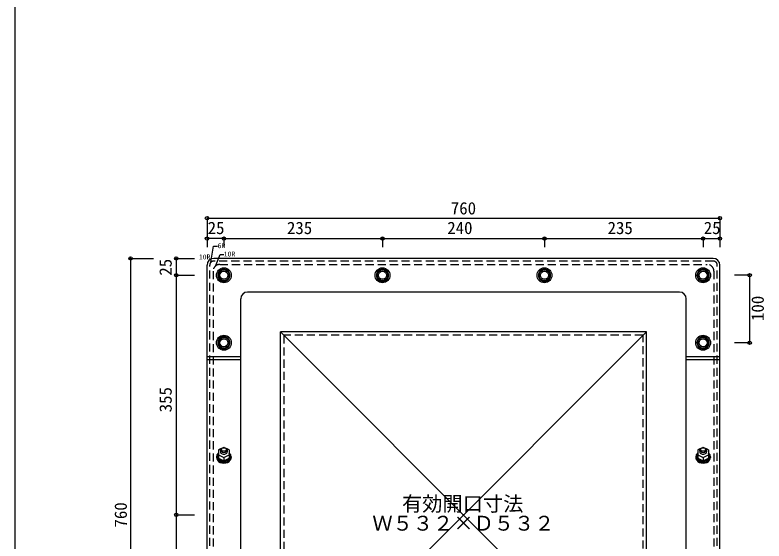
# Model space of a CAD drawing. Units: millimetres at full size, sheet at 1:10. Extents: x -10475 to 9199, y -10092 to 10143.
# Drawn here: x -6012 to -4902, y -5159 to -4380 of the extents above; entities that cross this region are included whole.
import ezdxf
from ezdxf.enums import TextEntityAlignment as Align

# ---------------------------------------------------------------- set-up
doc = ezdxf.new("R2010")
doc.units = ezdxf.units.MM
doc.header["$LTSCALE"] = 10
doc.header["$PDMODE"] = 32
doc.header["$PDSIZE"] = 5
doc.linetypes.add('DASHED1', pattern=[1.8, 1.2, -0.6])
for name, color, linetype in [('0-0_FRP', 7, 'Continuous'), ('0-3_開口寸法', 2, 'DASHED1'), ('0-8_FRP寸法', 3, 'Continuous'), ('0-F_図面枠', 7, 'Continuous')]:
    doc.layers.add(name, color=color, linetype=linetype)
doc.styles.add('ＭＳ ゴシック', font='')
doc.styles.get('ＭＳ ゴシック').set_extended_font_data('MS Gothic')

msp = doc.modelspace()

# ---------------------------------------------------------------- linework, layer by layer
at = {"layer": '0-0_FRP', "color": 4}
for p, q in [((-4977.02, -4740.5), (-5717.02, -4740.5)), ((-5727.02, -5490.5), (-5727.02, -4750.5)), ((-4967.02, -5490.5), (-4967.02, -4750.5)), ((-5698.49, -4772.7), (-5698.04, -4773.63)), ((-5697.84, -4772.32), (-5697.38, -4773.27)), ((-5697.65, -4772.21), (-5697.11, -4773.1)), ((-5463.49, -4772.7), (-5463.04, -4773.63)), ((-5462.84, -4772.32), (-5462.38, -4773.27)), ((-5462.65, -4772.21), (-5462.11, -4773.1)), ((-5223.49, -4772.7), (-5223.04, -4773.63)), ((-5222.84, -4772.32), (-5222.38, -4773.27)), ((-5222.65, -4772.21), (-5222.11, -4773.1)), ((-4988.49, -4772.7), (-4988.04, -4773.63)), ((-4987.84, -4772.32), (-4987.38, -4773.27)), ((-4987.65, -4772.21), (-4987.11, -4773.1)), ((-5027.02, -4790.5), (-5667.02, -4790.5)), ((-5677.02, -5440.5), (-5677.02, -4800.5)), ((-5017.02, -5440.5), (-5017.02, -4800.5)), ((-5076.02, -4849.5), (-5618.02, -4849.5)), ((-5618.02, -5391.5), (-5618.02, -4849.5)), ((-5076.02, -4849.5), (-5618.02, -5391.5)), ((-5618.02, -4849.5), (-5076.02, -5391.5)), ((-5076.02, -5391.5), (-5076.02, -4849.5)), ((-5698.49, -4872.7), (-5698.04, -4873.63)), ((-5697.84, -4872.32), (-5697.38, -4873.27)), ((-5697.65, -4872.21), (-5697.11, -4873.1)), ((-4988.49, -4872.7), (-4988.04, -4873.63)), ((-4987.84, -4872.32), (-4987.38, -4873.27)), ((-4987.65, -4872.21), (-4987.11, -4873.1)), ((-5727.02, -4885.88), (-5677.02, -4885.88)), ((-5727.02, -4890.45), (-5677.02, -4890.45)), ((-5017.02, -4885.88), (-4967.02, -4885.88)), ((-5017.02, -4890.45), (-4967.02, -4890.45)), ((-5711.07, -5032.84), (-5711.07, -5034.46)), ((-5692.97, -5032.84), (-5692.97, -5034.46)), ((-5001.07, -5032.84), (-5001.07, -5034.46)), ((-4982.97, -5032.84), (-4982.97, -5034.46)), ((-5698.28, -5039.22), (-5698.73, -5038.78)), ((-5698.28, -5039.22), (-5698.43, -5040.89)), ((-5697.52, -5040.54), (-5698.35, -5039.96)), ((-5697.34, -5038.84), (-5697.84, -5038.36)), ((-5697.34, -5038.84), (-5697.52, -5040.54)), ((-4988.28, -5039.22), (-4988.73, -5038.78)), ((-4988.28, -5039.22), (-4988.43, -5040.89)), ((-4987.52, -5040.54), (-4988.35, -5039.96)), ((-4987.34, -5038.84), (-4987.84, -5038.36)), ((-4987.34, -5038.84), (-4987.52, -5040.54)), ((-5346.7, -5120.18), (-5348.19, -5121.66))]:
    msp.add_line(p, q, dxfattribs=at)
at = {"layer": '0-0_FRP', "linetype": 'DASHED1'}
for p, q in [((-4977.02, -4744.5), (-5717.02, -4744.5)), ((-5708.02, -4749.5), (-4986.02, -4749.5)), ((-5723.02, -5490.5), (-5723.02, -4750.5)), ((-5718.02, -4759.5), (-5718.02, -5481.5)), ((-4976.02, -4759.5), (-4976.02, -5481.5)), ((-4971.02, -5490.5), (-4971.02, -4750.5))]:
    msp.add_line(p, q, dxfattribs=at)
at = {"layer": '0-0_FRP'}
for p, q in [((-5707.02, -5024.67), (-5707.02, -5027.01)), ((-5694.02, -5024.19), (-5698.15, -5022.26)), ((-5697.02, -5024.67), (-5697.02, -5027.01)), ((-5694.02, -5024.19), (-5694.02, -5036.58)), ((-4997.02, -5024.67), (-4997.02, -5027.01)), ((-4984.02, -5024.19), (-4988.15, -5022.26)), ((-4987.02, -5024.67), (-4987.02, -5027.01)), ((-4984.02, -5024.19), (-4984.02, -5036.58)), ((-5702.02, -5035.4), (-5702.02, -5040.31)), ((-5702.02, -5040.31), (-5694.02, -5036.58)), ((-4992.02, -5035.4), (-4992.02, -5040.31)), ((-4992.02, -5040.31), (-4984.02, -5036.58))]:
    msp.add_line(p, q, dxfattribs=at)
at = {"layer": '0-0_FRP', "color": 3}
for p, q in [((-5713.02, -5034.46), (-5713.02, -5035.5)), ((-5691.02, -5034.46), (-5691.02, -5035.5)), ((-5003.02, -5034.46), (-5003.02, -5035.5)), ((-4981.02, -5034.46), (-4981.02, -5035.5))]:
    msp.add_line(p, q, dxfattribs=at)
at = {"layer": '0-0_FRP'}
for points in [[(-5710.02, -4760.88), (-5710.02, -4770.12), (-5702.02, -4774.74), (-5694.02, -4770.12), (-5694.02, -4760.88), (-5702.02, -4756.26)], [(-5475.02, -4760.88), (-5475.02, -4770.12), (-5467.02, -4774.74), (-5459.02, -4770.12), (-5459.02, -4760.88), (-5467.02, -4756.26)], [(-5235.02, -4760.88), (-5235.02, -4770.12), (-5227.02, -4774.74), (-5219.02, -4770.12), (-5219.02, -4760.88), (-5227.02, -4756.26)], [(-5000.02, -4760.88), (-5000.02, -4770.12), (-4992.02, -4774.74), (-4984.02, -4770.12), (-4984.02, -4760.88), (-4992.02, -4756.26)], [(-5710.02, -4860.88), (-5710.02, -4870.12), (-5702.02, -4874.74), (-5694.02, -4870.12), (-5694.02, -4860.88), (-5702.02, -4856.26)], [(-5000.02, -4860.88), (-5000.02, -4870.12), (-4992.02, -4874.74), (-4984.02, -4870.12), (-4984.02, -4860.88), (-4992.02, -4856.26)]]:
    msp.add_lwpolyline(points, close=True, dxfattribs=at)
for points in [[(-5705.9, -5022.26), (-5710.02, -5024.19), (-5710.02, -5036.58), (-5702.02, -5040.31)], [(-5700.96, -5020.95), (-5702.02, -5020.45), (-5703.08, -5020.95)], [(-4995.9, -5022.26), (-5000.02, -5024.19), (-5000.02, -5036.58), (-4992.02, -5040.31)], [(-4990.96, -5020.95), (-4992.02, -5020.45), (-4993.08, -5020.95)], [(-5710.02, -5031.66), (-5702.02, -5035.4), (-5694.02, -5031.66)], [(-5000.02, -5031.66), (-4992.02, -5035.4), (-4984.02, -5031.66)]]:
    msp.add_lwpolyline(points, dxfattribs=at)
at = {"layer": '0-0_FRP', "color": 3}
for centre in [(-5702.02, -4765.5), (-5467.02, -4765.5), (-5227.02, -4765.5), (-4992.02, -4765.5), (-5702.02, -4865.5), (-4992.02, -4865.5)]:
    msp.add_circle(centre, 11, dxfattribs=at)
at = {"layer": '0-0_FRP'}
for centre, radius in [((-5702.02, -4765.5), 8), ((-5702.02, -4765.5), 6), ((-5467.02, -4765.5), 8), ((-5467.02, -4765.5), 6), ((-5227.02, -4765.5), 8), ((-5227.02, -4765.5), 6), ((-4992.02, -4765.5), 8), ((-4992.02, -4765.5), 6), ((-5702.02, -4865.5), 8), ((-5702.02, -4865.5), 6), ((-4992.02, -4865.5), 8), ((-4992.02, -4865.5), 6)]:
    msp.add_circle(centre, radius, dxfattribs=at)
at = {"layer": '0-0_FRP', "color": 4}
for centre, radius, start, end in [((-5717.02, -4750.5), 10, 90, 180), ((-4977.02, -4750.5), 10, 0, 90), ((-5702.02, -4765.5), 9.05, 92.126, 147.874), ((-5702.02, -4765.5), 9.05, 32.126, 87.874), ((-5467.02, -4765.5), 9.05, 92.126, 147.874), ((-5467.02, -4765.5), 9.05, 32.126, 87.874), ((-5227.02, -4765.5), 9.05, 92.126, 147.874), ((-5227.02, -4765.5), 9.05, 32.126, 87.874), ((-4992.02, -4765.5), 9.05, 92.126, 147.874), ((-4992.02, -4765.5), 9.05, 32.126, 87.874), ((-5702.02, -4765.5), 9.05, 152.126, 207.874), ((-5702.02, -4765.5), 9.05, 212.126, 267.874), ((-5702.02, -4765.5), 9.05, 300.86525, 327.874), ((-5702.02, -4765.5), 9.05, 332.126, 27.874), ((-5467.02, -4765.5), 9.05, 152.126, 207.874), ((-5467.02, -4765.5), 9.05, 212.126, 267.874), ((-5467.02, -4765.5), 9.05, 300.86525, 327.874), ((-5467.02, -4765.5), 9.05, 332.126, 27.874), ((-5227.02, -4765.5), 9.05, 152.126, 207.874), ((-5227.02, -4765.5), 9.05, 212.126, 267.874), ((-5227.02, -4765.5), 9.05, 300.86525, 327.874), ((-5227.02, -4765.5), 9.05, 332.126, 27.874), ((-4992.02, -4765.5), 9.05, 152.126, 207.874), ((-4992.02, -4765.5), 9.05, 212.126, 267.874), ((-4992.02, -4765.5), 9.05, 300.86525, 327.874), ((-4992.02, -4765.5), 9.05, 332.126, 27.874), ((-5702.02, -4765.5), 9.05, 272.126, 296.08378), ((-5467.02, -4765.5), 9.05, 272.126, 296.08378), ((-5227.02, -4765.5), 9.05, 272.126, 296.08378), ((-4992.02, -4765.5), 9.05, 272.126, 296.08378), ((-5667.02, -4800.5), 10, 90, 180), ((-5027.02, -4800.5), 10, 0, 90), ((-5702.02, -4865.5), 9.05, 92.126, 147.874), ((-5702.02, -4865.5), 9.05, 32.126, 87.874), ((-4992.02, -4865.5), 9.05, 92.126, 147.874), ((-4992.02, -4865.5), 9.05, 32.126, 87.874), ((-5702.02, -4865.5), 9.05, 152.126, 207.874), ((-5702.02, -4865.5), 9.05, 212.126, 267.874), ((-5702.02, -4865.5), 9.05, 300.86525, 327.874), ((-5702.02, -4865.5), 9.05, 332.126, 27.874), ((-4992.02, -4865.5), 9.05, 152.126, 207.874), ((-4992.02, -4865.5), 9.05, 212.126, 267.874), ((-4992.02, -4865.5), 9.05, 300.86525, 327.874), ((-4992.02, -4865.5), 9.05, 332.126, 27.874), ((-5702.02, -4865.5), 9.05, 272.126, 296.08378), ((-4992.02, -4865.5), 9.05, 272.126, 296.08378)]:
    msp.add_arc(centre, radius, start, end, dxfattribs=at)
at = {"layer": '0-0_FRP', "linetype": 'DASHED1'}
for centre, radius, start, end in [((-5717.02, -4750.5), 6, 90, 180), ((-5708.02, -4759.5), 10, 90, 180), ((-4986.02, -4759.5), 10, 0, 90), ((-4977.02, -4750.5), 6, 0, 90)]:
    msp.add_arc(centre, radius, start, end, dxfattribs=at)
at = {"layer": '0-0_FRP'}
for centre, major_axis in [((-5702.02, -5024.67), (-5, 0)), ((-5702.02, -5023.7), (-3.5, 0)), ((-4992.02, -5024.67), (-5, 0)), ((-4992.02, -5023.7), (-3.5, 0))]:
    msp.add_ellipse(centre, major_axis=major_axis, ratio=0.761243, dxfattribs=at)
for centre in [(-5702.02, -5027.01), (-4992.02, -5027.01)]:
    msp.add_ellipse(centre, major_axis=(-5, 0), ratio=0.761243, start_param=6.2828527, end_param=9.4251105, dxfattribs=at)
at = {"layer": '0-0_FRP', "color": 3}
for centre, start_param, end_param in [((-5702.02, -5034.46), 5.5267289, 10.1812343), ((-5702.02, -5035.5), 6.2831853, 9.424778), ((-4992.02, -5034.46), 5.5267289, 10.1812343), ((-4992.02, -5035.5), 6.2831853, 9.424778)]:
    msp.add_ellipse(centre, major_axis=(-11, 0), ratio=0.761243, start_param=start_param, end_param=end_param, dxfattribs=at)
at = {"layer": '0-0_FRP', "color": 4}
for centre, start_param, end_param in [((-5702.02, -5032.84), 5.7966923, 6.7696783), ((-5702.02, -5034.46), 6.2831853, 8.2623156), ((-5702.02, -5032.84), 0.6086833, 1.4470315), ((-5702.02, -5034.46), 2.0916461, 3.1415927), ((-5702.02, -5032.84), 2.1143184, 2.5329093), ((-5702.02, -5032.84), 2.6550996, 3.6280857), ((-4992.02, -5032.84), 5.7966923, 6.7696783), ((-4992.02, -5034.46), 6.2831853, 8.2623156), ((-4992.02, -5032.84), 0.6086833, 1.4470315), ((-4992.02, -5034.46), 2.0916461, 3.1415927), ((-4992.02, -5032.84), 2.1143184, 2.5329093), ((-4992.02, -5032.84), 2.6550996, 3.6280857), ((-5702.02, -5032.84), 1.6945612, 1.9968055), ((-4992.02, -5032.84), 1.6945612, 1.9968055)]:
    msp.add_ellipse(centre, major_axis=(-9.05, 0), ratio=0.773861, start_param=start_param, end_param=end_param, dxfattribs=at)
at = {"layer": '0-3_開口寸法', "color": 3}
msp.add_lwpolyline([(-5613.02, -5386.5), (-5081.02, -5386.5), (-5081.02, -4854.5), (-5613.02, -4854.5)], close=True, dxfattribs=at)
at = {"layer": '0-8_FRP寸法'}
for p, q in [((-5727.02, -4680.87), (-5727.02, -4722.83)), ((-4967.02, -4680.87), (-4967.02, -4722.83)), ((-5727.02, -4711.09), (-5727.02, -4723.92)), ((-5702.02, -4711.09), (-5702.02, -4723.92)), ((-5467.02, -4711.09), (-5467.02, -4723.92)), ((-5227.02, -4711.09), (-5227.02, -4723.92)), ((-4992.02, -4711.09), (-4992.02, -4723.92)), ((-4967.02, -4711.09), (-4967.02, -4723.92)), ((-5772.66, -4740.5), (-5745.74, -4740.5)), ((-5772.66, -4765.5), (-5745.74, -4765.5)), ((-4923.05, -4765.5), (-4945.42, -4765.5)), ((-4923.05, -4865.5), (-4945.42, -4865.5)), ((-5772.66, -5120.5), (-5745.74, -5120.5))]:
    msp.add_line(p, q, dxfattribs=at)
at = {"layer": '0-8_FRP寸法', "color": 4}
for p, q in [((-5727.02, -4680.87), (-4967.02, -4680.87)), ((-5702.02, -4711.09), (-5727.02, -4711.09)), ((-5702.02, -4711.09), (-5467.02, -4711.09)), ((-5467.02, -4711.09), (-5227.02, -4711.09)), ((-5227.02, -4711.09), (-4992.02, -4711.09)), ((-4992.02, -4711.09), (-4967.02, -4711.09)), ((-5714.62, -4751.87), (-5707.39, -4734.9)), ((-5707.39, -4734.9), (-5702.23, -4734.9)), ((-5840.25, -4740.5), (-5840.25, -5500.5)), ((-5772.66, -4740.5), (-5772.66, -4765.5)), ((-5772.66, -4765.5), (-5772.66, -5120.5)), ((-4923.05, -4765.5), (-4923.05, -4865.5)), ((-5772.66, -5120.5), (-5772.66, -5475.5))]:
    msp.add_line(p, q, dxfattribs=at)
msp.add_lwpolyline([(-5721.26, -4746.04), (-5717.28, -4722.51), (-5711.23, -4722.51)], dxfattribs=at)
at = {"layer": '0-8_FRP寸法'}
msp.add_lwpolyline([(-5840.25, -4740.5), (-5838.1, -4740.5), (-5806.09, -4740.5)], dxfattribs=at)
at = {"layer": '0-8_FRP寸法', "color": 6}
for p in [(-5727.02, -4680.87), (-4967.02, -4680.87), (-5727.02, -4711.09), (-5702.02, -4711.09), (-5467.02, -4711.09), (-5227.02, -4711.09), (-4992.02, -4711.09), (-4967.02, -4711.09), (-5840.25, -4740.5), (-5772.66, -4740.5), (-5772.66, -4765.5), (-4923.05, -4765.5), (-4923.05, -4865.5), (-5772.66, -5120.5)]:
    msp.add_point(p, dxfattribs=at)
at = {"layer": '0-F_図面枠'}
msp.add_line((-6011.52, -3119.95), (-6011.52, -5879.95), dxfattribs=at)

# ---------------------------------------------------------------- texts
at = {"layer": '0-3_開口寸法', "color": 3, "style": 'ＭＳ ゴシック'}
for s, p in [('有効開口寸法', (-5438.19, -5121.66)), ('Ｗ５３２×Ｄ５３２', (-5482.02, -5150.5))]:
    msp.add_text(s, height=21.99, dxfattribs=at).set_placement(p, align=Align.BOTTOM_LEFT)
at = {"layer": '0-8_FRP寸法', "style": 'ＭＳ ゴシック'}
for s, p in [('760', (-5365.77, -4680.87)), ('25', (-5726.05, -4710)), ('235', (-5608.55, -4710)), ('240', (-5371.05, -4710)), ('235', (-5133.55, -4710)), ('25', (-4991.05, -4710))]:
    msp.add_text(s, height=18.33, dxfattribs=at).set_placement(p, align=Align.BOTTOM_LEFT)
at = {"layer": '0-8_FRP寸法', "color": 6, "style": 'ＭＳ ゴシック'}
for s, p in [('6R', (-5711.23, -4727.51)), ('10R', (-5739.08, -4744.19)), ('10R', (-5702.23, -4739.9))]:
    msp.add_text(s, height=7.331, dxfattribs=at).set_placement(p, align=Align.BOTTOM_LEFT)
at = {"layer": '0-8_FRP寸法', "style": 'ＭＳ ゴシック'}
for s, p in [('25', (-5773.8, -4766.1)), ('100', (-4896.56, -4833.27)), ('355', (-5773.8, -4968.6)), ('760', (-5840.25, -5139.25))]:
    msp.add_text(s, height=18.33, rotation=90, dxfattribs=at).set_placement(p, align=Align.BOTTOM_LEFT)

doc.saveas('drawing.dxf')
